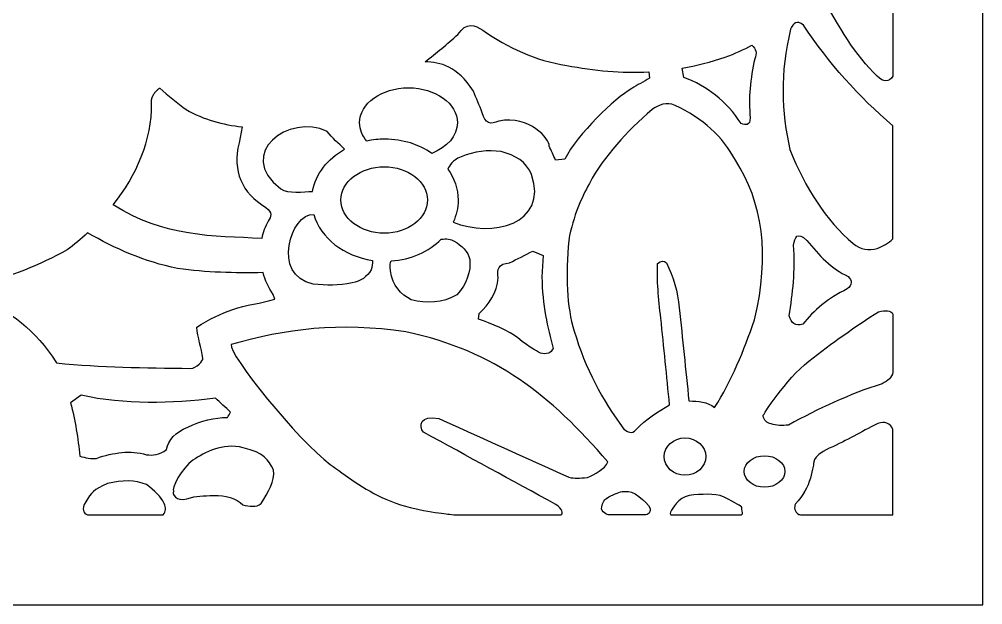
# Model space of a CAD drawing. Header units: centimetres. Extents: x 22.22 to 27.01, y 0.09 to 9.
# Drawn here: x 24.305 to 27.009, y 0.087 to 1.729 of the extents above; entities that cross this region are included whole.
import ezdxf

# ---------------------------------------------------------------- set-up
doc = ezdxf.new("R2010")
doc.units = ezdxf.units.CM
doc.header["$MEASUREMENT"] = 0
doc.layers.add('layer 1', color=7, linetype='Continuous')

msp = doc.modelspace()

# ---------------------------------------------------------------- linework, layer by layer
at = {"layer": 'layer 1', "color": 250}
for points, knots in [([(22.22329, 9.00077), (22.22329, 9.00077), (27.00868, 9.00077), (27.00868, 9.00077), (27.00868, 9.00077), (27.00868, 9.00077), (27.00868, 0.08669), (27.00868, 0.08669), (27.00868, 0.08669), (27.00868, 0.08669), (22.22329, 0.08669), (22.22329, 0.08669), (22.22329, 0.08669), (22.22329, 0.08669), (22.22329, 9.00077), (22.22329, 9.00077)], [0, 0, 0, 0, 0.2, 0.2, 0.2, 0.2, 0.4, 0.4, 0.4, 0.4, 0.6, 0.6, 0.6, 0.6, 1, 1, 1, 1]), ([(26.75676, 2.11844), (26.75162, 2.13219), (26.74131, 2.13509), (26.72865, 2.13308), (26.72865, 2.13308), (26.67454, 2.10375), (26.62723, 2.06217), (26.58809, 2.00579), (26.58809, 2.00579), (26.5553, 1.92431), (26.54743, 1.85711), (26.55661, 1.79964), (26.55661, 1.79964), (26.60239, 1.7091), (26.65215, 1.62734), (26.71291, 1.56985), (26.71291, 1.56985), (26.73053, 1.55182), (26.74516, 1.55183), (26.75676, 1.56985), (26.75676, 1.56985), (26.75676, 1.75272), (26.75676, 1.93558), (26.75676, 2.11844)], [0, 0, 0, 0, 0.1428571, 0.1428571, 0.1428571, 0.1428571, 0.2857143, 0.2857143, 0.2857143, 0.2857143, 0.4285714, 0.4285714, 0.4285714, 0.4285714, 0.5714286, 0.5714286, 0.5714286, 0.5714286, 0.7142857, 0.7142857, 0.7142857, 0.7142857, 1, 1, 1, 1]), ([(25.83612, 1.33688), (25.87124, 1.40767), (25.97583, 1.50734), (26.02364, 1.53493), (26.02364, 1.53493), (26.03937, 1.54544), (26.05737, 1.55369), (26.07312, 1.56421), (26.07312, 1.56421), (26.07312, 1.56421), (26.07175, 1.5817), (26.07175, 1.5817), (26.07175, 1.5817), (25.99541, 1.57768), (25.91869, 1.5845), (25.84163, 1.60007), (25.84163, 1.60007), (25.75282, 1.61221), (25.67693, 1.65072), (25.60548, 1.69845), (25.60548, 1.69845), (25.58323, 1.71378), (25.56059, 1.7227), (25.53535, 1.68675), (25.53535, 1.68675), (25.50599, 1.66003), (25.47552, 1.63443), (25.44365, 1.61023), (25.44365, 1.61023), (25.48803, 1.60824), (25.53262, 1.59985), (25.5795, 1.52817), (25.5795, 1.52817), (25.58774, 1.50789), (25.59598, 1.48762), (25.60423, 1.46734), (25.60423, 1.46734), (25.61115, 1.43579), (25.6284, 1.43317), (25.65033, 1.44368), (25.65033, 1.44368), (25.73867, 1.46148), (25.79336, 1.3923), (25.79201, 1.37384), (25.79201, 1.37384), (25.79801, 1.3607), (25.804, 1.34756), (25.81, 1.33441), (25.81, 1.33441), (25.81, 1.33441), (25.83612, 1.33688), (25.83612, 1.33688)], [0, 0, 0, 0, 0.0714286, 0.0714286, 0.0714286, 0.0714286, 0.1428571, 0.1428571, 0.1428571, 0.1428571, 0.2142857, 0.2142857, 0.2142857, 0.2142857, 0.2857143, 0.2857143, 0.2857143, 0.2857143, 0.3571429, 0.3571429, 0.3571429, 0.3571429, 0.4285714, 0.4285714, 0.4285714, 0.4285714, 0.5, 0.5, 0.5, 0.5, 0.5714286, 0.5714286, 0.5714286, 0.5714286, 0.6428571, 0.6428571, 0.6428571, 0.6428571, 0.7142857, 0.7142857, 0.7142857, 0.7142857, 0.7857143, 0.7857143, 0.7857143, 0.7857143, 0.8571429, 0.8571429, 0.8571429, 0.8571429, 1, 1, 1, 1]), ([(26.46971, 1.70164), (26.47682, 1.71884), (26.48655, 1.72878), (26.50569, 1.7129), (26.50569, 1.7129), (26.57739, 1.60582), (26.65978, 1.51296), (26.75676, 1.43083), (26.75676, 1.43083), (26.75676, 1.43083), (26.75676, 1.11325), (26.75676, 1.11325), (26.75676, 1.11325), (26.74361, 1.10172), (26.7291, 1.09247), (26.71258, 1.08658), (26.71258, 1.08658), (26.68858, 1.07908), (26.66608, 1.08359), (26.64512, 1.10011), (26.64512, 1.10011), (26.56836, 1.16564), (26.5112, 1.25614), (26.46745, 1.3637), (26.46745, 1.3637), (26.4446, 1.46847), (26.43861, 1.57886), (26.46971, 1.70164)], [0, 0, 0, 0, 0.125, 0.125, 0.125, 0.125, 0.25, 0.25, 0.25, 0.25, 0.375, 0.375, 0.375, 0.375, 0.5, 0.5, 0.5, 0.5, 0.625, 0.625, 0.625, 0.625, 0.75, 0.75, 0.75, 0.75, 1, 1, 1, 1]), ([(26.16497, 1.59222), (26.16497, 1.59222), (26.16981, 1.56647), (26.16981, 1.56647), (26.16981, 1.56647), (26.23482, 1.5419), (26.28954, 1.50056), (26.33061, 1.43693), (26.33061, 1.43693), (26.34374, 1.432), (26.35535, 1.43049), (26.35647, 1.45269), (26.35647, 1.45269), (26.35017, 1.50789), (26.3571, 1.5631), (26.36883, 1.61828), (26.36883, 1.61828), (26.37636, 1.63445), (26.3716, 1.6465), (26.36113, 1.65666), (26.36113, 1.65666), (26.33855, 1.64433), (26.31351, 1.63324), (26.28585, 1.6235), (26.28585, 1.6235), (26.24569, 1.60954), (26.20539, 1.59925), (26.16497, 1.59222)], [0, 0, 0, 0, 0.125, 0.125, 0.125, 0.125, 0.25, 0.25, 0.25, 0.25, 0.375, 0.375, 0.375, 0.375, 0.5, 0.5, 0.5, 0.5, 0.625, 0.625, 0.625, 0.625, 0.75, 0.75, 0.75, 0.75, 1, 1, 1, 1]), ([(24.56893, 1.20861), (24.71108, 1.11699), (24.8495, 1.12144), (24.98542, 1.11437), (24.98542, 1.11437), (24.98907, 1.13125), (24.99515, 1.14767), (25.0038, 1.16319), (25.0038, 1.16319), (25.01171, 1.17483), (25.01625, 1.18685), (24.99705, 1.20149), (24.99705, 1.20149), (24.92914, 1.24274), (24.90267, 1.30258), (24.92172, 1.38285), (24.92172, 1.38285), (24.92172, 1.38285), (24.93073, 1.42799), (24.93073, 1.42799), (24.93073, 1.42799), (24.8765, 1.43287), (24.82332, 1.4478), (24.77315, 1.47593), (24.77315, 1.47593), (24.74776, 1.4946), (24.72299, 1.51445), (24.69948, 1.53659), (24.69948, 1.53659), (24.69948, 1.53659), (24.69919, 1.53639), (24.69919, 1.53639), (24.69919, 1.53639), (24.69919, 1.53639), (24.69887, 1.53615), (24.69887, 1.53615), (24.69887, 1.53615), (24.69887, 1.53615), (24.69869, 1.53603), (24.69869, 1.53603), (24.69869, 1.53603), (24.69869, 1.53603), (24.69765, 1.53527), (24.69765, 1.53527), (24.69765, 1.53527), (24.69765, 1.53527), (24.69753, 1.53518), (24.69753, 1.53518), (24.69753, 1.53518), (24.69753, 1.53518), (24.69707, 1.53483), (24.69707, 1.53483), (24.69707, 1.53483), (24.69707, 1.53483), (24.6967, 1.53454), (24.6967, 1.53454), (24.6967, 1.53454), (24.6967, 1.53454), (24.69646, 1.53436), (24.69646, 1.53436), (24.69646, 1.53436), (24.69646, 1.53436), (24.69587, 1.5339), (24.69587, 1.5339), (24.69587, 1.5339), (24.69587, 1.5339), (24.69527, 1.53341), (24.69527, 1.53341), (24.69527, 1.53341), (24.69527, 1.53341), (24.69505, 1.53323), (24.69505, 1.53323), (24.69505, 1.53323), (24.69505, 1.53323), (24.69468, 1.53293), (24.69468, 1.53293), (24.69468, 1.53293), (24.69468, 1.53293), (24.69462, 1.53287), (24.69462, 1.53287), (24.69462, 1.53287), (24.69462, 1.53287), (24.69356, 1.53197), (24.69356, 1.53197), (24.69356, 1.53197), (24.69356, 1.53197), (24.6935, 1.53192), (24.6935, 1.53192), (24.6935, 1.53192), (24.6935, 1.53192), (24.69343, 1.53186), (24.69343, 1.53186), (24.69343, 1.53186), (24.69343, 1.53186), (24.69292, 1.5314), (24.69292, 1.5314), (24.69292, 1.5314), (24.69292, 1.5314), (24.69262, 1.53114), (24.69262, 1.53114), (24.69262, 1.53114), (24.69157, 1.53018), (24.69053, 1.52918), (24.68952, 1.52814), (24.68952, 1.52814), (24.68952, 1.52814), (24.68951, 1.52812), (24.68951, 1.52812), (24.68951, 1.52812), (24.68849, 1.52707), (24.68751, 1.52597), (24.68656, 1.52484), (24.68656, 1.52484), (24.68656, 1.52484), (24.68633, 1.52457), (24.68633, 1.52457), (24.68633, 1.52457), (24.68633, 1.52457), (24.68585, 1.52398), (24.68585, 1.52398), (24.68585, 1.52398), (24.68585, 1.52398), (24.68583, 1.52396), (24.68583, 1.52396), (24.68583, 1.52396), (24.68583, 1.52396), (24.68532, 1.52331), (24.68532, 1.52331), (24.68532, 1.52331), (24.68532, 1.52331), (24.68518, 1.52312), (24.68518, 1.52312), (24.68518, 1.52312), (24.68518, 1.52312), (24.6845, 1.52222), (24.6845, 1.52222), (24.6845, 1.52222), (24.6845, 1.52222), (24.68436, 1.52203), (24.68436, 1.52203), (24.68436, 1.52203), (24.68436, 1.52203), (24.68389, 1.52138), (24.68389, 1.52138), (24.68389, 1.52138), (24.68389, 1.52138), (24.68385, 1.52132), (24.68385, 1.52132), (24.68385, 1.52132), (24.68385, 1.52132), (24.68262, 1.51949), (24.68262, 1.51949), (24.68262, 1.51949), (24.68262, 1.51949), (24.68254, 1.51937), (24.68254, 1.51937), (24.68254, 1.51937), (24.68254, 1.51937), (24.68213, 1.51871), (24.68213, 1.51871), (24.68213, 1.51871), (24.68213, 1.51871), (24.68202, 1.51854), (24.68202, 1.51854), (24.68202, 1.51854), (24.68202, 1.51854), (24.6817, 1.518), (24.6817, 1.518), (24.6817, 1.518), (24.6817, 1.518), (24.68145, 1.51758), (24.68145, 1.51758), (24.68145, 1.51758), (24.68145, 1.51758), (24.6813, 1.51731), (24.6813, 1.51731), (24.6813, 1.51731), (24.6813, 1.51731), (24.68091, 1.5166), (24.68091, 1.5166), (24.68091, 1.5166), (24.68091, 1.5166), (24.6809, 1.51659), (24.6809, 1.51659), (24.6809, 1.51659), (24.6809, 1.51659), (24.68052, 1.51588), (24.68052, 1.51588), (24.68052, 1.51588), (24.68052, 1.51588), (24.68039, 1.51562), (24.68039, 1.51562), (24.68039, 1.51562), (24.68039, 1.51562), (24.67945, 1.5137), (24.67945, 1.5137), (24.67945, 1.5137), (24.67945, 1.5137), (24.67941, 1.5136), (24.67941, 1.5136), (24.67941, 1.5136), (24.67941, 1.5136), (24.67913, 1.51297), (24.67913, 1.51297), (24.67913, 1.51297), (24.67913, 1.51297), (24.67896, 1.51257), (24.67896, 1.51257), (24.67896, 1.51257), (24.67896, 1.51257), (24.67856, 1.51155), (24.67856, 1.51155), (24.67856, 1.51155), (24.67856, 1.51155), (24.67851, 1.51146), (24.67851, 1.51146), (24.67851, 1.51146), (24.67851, 1.51146), (24.67822, 1.51068), (24.67822, 1.51068), (24.67822, 1.51068), (24.67822, 1.51068), (24.67815, 1.51048), (24.67815, 1.51048), (24.67815, 1.51048), (24.67815, 1.51048), (24.67796, 1.50993), (24.67796, 1.50993), (24.67796, 1.50993), (24.67796, 1.50993), (24.67779, 1.50942), (24.67779, 1.50942), (24.67779, 1.50942), (24.67779, 1.50942), (24.6777, 1.50915), (24.6777, 1.50915), (24.6777, 1.50915), (24.6777, 1.50915), (24.67746, 1.50837), (24.67746, 1.50837), (24.67746, 1.50837), (24.67746, 1.50837), (24.67745, 1.50833), (24.67745, 1.50833), (24.67745, 1.50833), (24.67745, 1.50833), (24.67738, 1.50808), (24.67738, 1.50808), (24.67738, 1.50808), (24.67738, 1.50808), (24.67716, 1.50725), (24.67716, 1.50725), (24.67716, 1.50725), (24.67716, 1.50725), (24.67704, 1.5068), (24.67704, 1.5068), (24.67704, 1.5068), (24.67704, 1.5068), (24.67687, 1.50614), (24.67687, 1.50614), (24.67687, 1.50614), (24.67687, 1.50614), (24.67684, 1.50599), (24.67684, 1.50599), (24.67684, 1.50599), (24.67684, 1.50599), (24.67667, 1.50518), (24.67667, 1.50518), (24.67667, 1.50518), (24.67667, 1.50518), (24.67664, 1.50503), (24.67664, 1.50503), (24.67664, 1.50503), (24.67664, 1.50503), (24.67651, 1.50436), (24.67651, 1.50436), (24.67651, 1.50436), (24.67651, 1.50436), (24.67643, 1.5039), (24.67643, 1.5039), (24.67643, 1.5039), (24.67643, 1.5039), (24.67638, 1.50356), (24.67638, 1.50356), (24.67638, 1.50356), (24.67624, 1.50261), (24.67612, 1.50164), (24.67605, 1.50067), (24.67605, 1.50067), (24.67605, 1.50067), (24.67603, 1.50045), (24.67603, 1.50045), (24.67603, 1.50045), (24.67603, 1.50045), (24.67602, 1.50021), (24.67602, 1.50021), (24.67602, 1.50021), (24.67602, 1.50021), (24.67597, 1.49935), (24.67597, 1.49935), (24.67597, 1.49935), (24.67597, 1.49935), (24.67597, 1.49926), (24.67597, 1.49926), (24.67597, 1.49926), (24.67597, 1.49926), (24.67595, 1.4985), (24.67595, 1.4985), (24.67595, 1.4985), (24.67595, 1.4985), (24.67595, 1.49809), (24.67595, 1.49809), (24.67595, 1.49809), (24.67595, 1.49809), (24.67596, 1.49711), (24.67596, 1.49711), (24.67596, 1.49711), (24.67596, 1.49711), (24.67596, 1.49688), (24.67596, 1.49688), (24.67596, 1.49688), (24.67596, 1.49688), (24.67597, 1.49677), (24.67597, 1.49677), (24.67597, 1.49677), (24.67597, 1.49677), (24.67598, 1.49666), (24.67598, 1.49666), (24.67598, 1.49666), (24.67598, 1.49666), (24.67611, 1.49453), (24.67611, 1.49453), (24.67611, 1.49453), (24.67611, 1.49453), (24.67612, 1.49443), (24.67612, 1.49443), (24.67612, 1.49443), (24.67612, 1.49443), (24.67626, 1.49325), (24.67626, 1.49325), (24.67626, 1.49325), (24.67831, 1.391), (24.6334, 1.29134), (24.56893, 1.20861)], [0, 0, 0, 0, 0.0114943, 0.0114943, 0.0114943, 0.0114943, 0.0229885, 0.0229885, 0.0229885, 0.0229885, 0.0344828, 0.0344828, 0.0344828, 0.0344828, 0.045977, 0.045977, 0.045977, 0.045977, 0.0574713, 0.0574713, 0.0574713, 0.0574713, 0.0689655, 0.0689655, 0.0689655, 0.0689655, 0.0804598, 0.0804598, 0.0804598, 0.0804598, 0.091954, 0.091954, 0.091954, 0.091954, 0.1034483, 0.1034483, 0.1034483, 0.1034483, 0.1149425, 0.1149425, 0.1149425, 0.1149425, 0.1264368, 0.1264368, 0.1264368, 0.1264368, 0.137931, 0.137931, 0.137931, 0.137931, 0.1494253, 0.1494253, 0.1494253, 0.1494253, 0.1609195, 0.1609195, 0.1609195, 0.1609195, 0.1724138, 0.1724138, 0.1724138, 0.1724138, 0.183908, 0.183908, 0.183908, 0.183908, 0.1954023, 0.1954023, 0.1954023, 0.1954023, 0.2068966, 0.2068966, 0.2068966, 0.2068966, 0.2183908, 0.2183908, 0.2183908, 0.2183908, 0.2298851, 0.2298851, 0.2298851, 0.2298851, 0.2413793, 0.2413793, 0.2413793, 0.2413793, 0.2528736, 0.2528736, 0.2528736, 0.2528736, 0.2643678, 0.2643678, 0.2643678, 0.2643678, 0.2758621, 0.2758621, 0.2758621, 0.2758621, 0.2873563, 0.2873563, 0.2873563, 0.2873563, 0.2988506, 0.2988506, 0.2988506, 0.2988506, 0.3103448, 0.3103448, 0.3103448, 0.3103448, 0.3218391, 0.3218391, 0.3218391, 0.3218391, 0.3333333, 0.3333333, 0.3333333, 0.3333333, 0.3448276, 0.3448276, 0.3448276, 0.3448276, 0.3563218, 0.3563218, 0.3563218, 0.3563218, 0.3678161, 0.3678161, 0.3678161, 0.3678161, 0.3793103, 0.3793103, 0.3793103, 0.3793103, 0.3908046, 0.3908046, 0.3908046, 0.3908046, 0.4022989, 0.4022989, 0.4022989, 0.4022989, 0.4137931, 0.4137931, 0.4137931, 0.4137931, 0.4252874, 0.4252874, 0.4252874, 0.4252874, 0.4367816, 0.4367816, 0.4367816, 0.4367816, 0.4482759, 0.4482759, 0.4482759, 0.4482759, 0.4597701, 0.4597701, 0.4597701, 0.4597701, 0.4712644, 0.4712644, 0.4712644, 0.4712644, 0.4827586, 0.4827586, 0.4827586, 0.4827586, 0.4942529, 0.4942529, 0.4942529, 0.4942529, 0.5057471, 0.5057471, 0.5057471, 0.5057471, 0.5172414, 0.5172414, 0.5172414, 0.5172414, 0.5287356, 0.5287356, 0.5287356, 0.5287356, 0.5402299, 0.5402299, 0.5402299, 0.5402299, 0.5517241, 0.5517241, 0.5517241, 0.5517241, 0.5632184, 0.5632184, 0.5632184, 0.5632184, 0.5747126, 0.5747126, 0.5747126, 0.5747126, 0.5862069, 0.5862069, 0.5862069, 0.5862069, 0.5977011, 0.5977011, 0.5977011, 0.5977011, 0.6091954, 0.6091954, 0.6091954, 0.6091954, 0.6206897, 0.6206897, 0.6206897, 0.6206897, 0.6321839, 0.6321839, 0.6321839, 0.6321839, 0.6436782, 0.6436782, 0.6436782, 0.6436782, 0.6551724, 0.6551724, 0.6551724, 0.6551724, 0.6666667, 0.6666667, 0.6666667, 0.6666667, 0.6781609, 0.6781609, 0.6781609, 0.6781609, 0.6896552, 0.6896552, 0.6896552, 0.6896552, 0.7011494, 0.7011494, 0.7011494, 0.7011494, 0.7126437, 0.7126437, 0.7126437, 0.7126437, 0.7241379, 0.7241379, 0.7241379, 0.7241379, 0.7356322, 0.7356322, 0.7356322, 0.7356322, 0.7471264, 0.7471264, 0.7471264, 0.7471264, 0.7586207, 0.7586207, 0.7586207, 0.7586207, 0.7701149, 0.7701149, 0.7701149, 0.7701149, 0.7816092, 0.7816092, 0.7816092, 0.7816092, 0.7931034, 0.7931034, 0.7931034, 0.7931034, 0.8045977, 0.8045977, 0.8045977, 0.8045977, 0.816092, 0.816092, 0.816092, 0.816092, 0.8275862, 0.8275862, 0.8275862, 0.8275862, 0.8390805, 0.8390805, 0.8390805, 0.8390805, 0.8505747, 0.8505747, 0.8505747, 0.8505747, 0.862069, 0.862069, 0.862069, 0.862069, 0.8735632, 0.8735632, 0.8735632, 0.8735632, 0.8850575, 0.8850575, 0.8850575, 0.8850575, 0.8965517, 0.8965517, 0.8965517, 0.8965517, 0.908046, 0.908046, 0.908046, 0.908046, 0.9195402, 0.9195402, 0.9195402, 0.9195402, 0.9310345, 0.9310345, 0.9310345, 0.9310345, 0.9425287, 0.9425287, 0.9425287, 0.9425287, 0.954023, 0.954023, 0.954023, 0.954023, 0.9655172, 0.9655172, 0.9655172, 0.9655172, 0.9770115, 0.9770115, 0.9770115, 0.9770115, 1, 1, 1, 1]), ([(25.46288, 1.35306), (25.50554, 1.36968), (25.53452, 1.40203), (25.53452, 1.43918), (25.53452, 1.43918), (25.53452, 1.49329), (25.47309, 1.53718), (25.39734, 1.53718), (25.39734, 1.53718), (25.3216, 1.53718), (25.26016, 1.49329), (25.26016, 1.43918), (25.26016, 1.43918), (25.26016, 1.42031), (25.26766, 1.40265), (25.2806, 1.3877), (25.2806, 1.3877), (25.2968, 1.39113), (25.31375, 1.39299), (25.33123, 1.39299), (25.33123, 1.39299), (25.38134, 1.39299), (25.42724, 1.37797), (25.46288, 1.35306)], [0, 0, 0, 0, 0.1428571, 0.1428571, 0.1428571, 0.1428571, 0.2857143, 0.2857143, 0.2857143, 0.2857143, 0.4285714, 0.4285714, 0.4285714, 0.4285714, 0.5714286, 0.5714286, 0.5714286, 0.5714286, 0.7142857, 0.7142857, 0.7142857, 0.7142857, 1, 1, 1, 1]), ([(25.90525, 1.26907), (25.94588, 1.34708), (26.00997, 1.41335), (26.08066, 1.47635), (26.08066, 1.47635), (26.10014, 1.48915), (26.12037, 1.49892), (26.14587, 1.48762), (26.14587, 1.48762), (26.22307, 1.45157), (26.27929, 1.4005), (26.31453, 1.33441), (26.31453, 1.33441), (26.39062, 1.21697), (26.41235, 1.0696), (26.36851, 0.88607), (26.36851, 0.88607), (26.3378, 0.7997), (26.30482, 0.71483), (26.25606, 0.64051), (26.25606, 0.64051), (26.23583, 0.65598), (26.21034, 0.6582), (26.1841, 0.65853), (26.1841, 0.65853), (26.1751, 0.74565), (26.16611, 0.83276), (26.15712, 0.91987), (26.15712, 0.91987), (26.15307, 0.96513), (26.14015, 1.00681), (26.12113, 1.04604), (26.12113, 1.04604), (26.11437, 1.0528), (26.10613, 1.05205), (26.09639, 1.04379), (26.09639, 1.04379), (26.09431, 0.99779), (26.09844, 0.9456), (26.10539, 0.89058), (26.10539, 0.89058), (26.11364, 0.80947), (26.12188, 0.72837), (26.13013, 0.64726), (26.13013, 0.64726), (26.09684, 0.62878), (26.06444, 0.60795), (26.03568, 0.57742), (26.03568, 0.57742), (26.02347, 0.565), (26.01261, 0.57102), (26.00194, 0.57968), (26.00194, 0.57968), (25.9414, 0.66004), (25.89306, 0.75017), (25.86251, 0.85453), (25.86251, 0.85453), (25.84041, 0.9225), (25.83892, 1.01111), (25.84678, 1.10912), (25.84678, 1.10912), (25.86065, 1.18129), (25.88239, 1.22707), (25.90525, 1.26907)], [0, 0, 0, 0, 0.0588235, 0.0588235, 0.0588235, 0.0588235, 0.1176471, 0.1176471, 0.1176471, 0.1176471, 0.1764706, 0.1764706, 0.1764706, 0.1764706, 0.2352941, 0.2352941, 0.2352941, 0.2352941, 0.2941176, 0.2941176, 0.2941176, 0.2941176, 0.3529412, 0.3529412, 0.3529412, 0.3529412, 0.4117647, 0.4117647, 0.4117647, 0.4117647, 0.4705882, 0.4705882, 0.4705882, 0.4705882, 0.5294118, 0.5294118, 0.5294118, 0.5294118, 0.5882353, 0.5882353, 0.5882353, 0.5882353, 0.6470588, 0.6470588, 0.6470588, 0.6470588, 0.7058824, 0.7058824, 0.7058824, 0.7058824, 0.7647059, 0.7647059, 0.7647059, 0.7647059, 0.8235294, 0.8235294, 0.8235294, 0.8235294, 0.8823529, 0.8823529, 0.8823529, 0.8823529, 1, 1, 1, 1]), ([(25.1282, 1.24658), (25.10296, 1.245), (25.05792, 1.23945), (25.03905, 1.25387), (25.03905, 1.25387), (24.90881, 1.35341), (25.06234, 1.46526), (25.16908, 1.41496), (25.16908, 1.41496), (25.18333, 1.39492), (25.20197, 1.38186), (25.2179, 1.3645), (25.2179, 1.3645), (25.17037, 1.33816), (25.13676, 1.29577), (25.1282, 1.24658)], [0, 0, 0, 0, 0.2, 0.2, 0.2, 0.2, 0.4, 0.4, 0.4, 0.4, 0.6, 0.6, 0.6, 0.6, 1, 1, 1, 1]), ([(25.50773, 1.30907), (25.51287, 1.31969), (25.51949, 1.33352), (25.54464, 1.34343), (25.54464, 1.34343), (25.58284, 1.35848), (25.62036, 1.36402), (25.65708, 1.35806), (25.65708, 1.35806), (25.69671, 1.34783), (25.72838, 1.32961), (25.74254, 1.29386), (25.74254, 1.29386), (25.79091, 1.15307), (25.62924, 1.11551), (25.52286, 1.1605), (25.52286, 1.1605), (25.53161, 1.17953), (25.53644, 1.20016), (25.53644, 1.22176), (25.53644, 1.22176), (25.53644, 1.25366), (25.52594, 1.2835), (25.50773, 1.30907)], [0, 0, 0, 0, 0.1428571, 0.1428571, 0.1428571, 0.1428571, 0.2857143, 0.2857143, 0.2857143, 0.2857143, 0.4285714, 0.4285714, 0.4285714, 0.4285714, 0.5714286, 0.5714286, 0.5714286, 0.5714286, 0.7142857, 0.7142857, 0.7142857, 0.7142857, 1, 1, 1, 1]), ([(25.32914, 1.1292), (25.39619, 1.1292), (25.45061, 1.17091), (25.45061, 1.22235), (25.45061, 1.22235), (25.45061, 1.27378), (25.39619, 1.31552), (25.32914, 1.31552), (25.32914, 1.31552), (25.26204, 1.31552), (25.20762, 1.27378), (25.20762, 1.22235), (25.20762, 1.22235), (25.20762, 1.17091), (25.26204, 1.1292), (25.32914, 1.1292)], [0, 0, 0, 0, 0.2, 0.2, 0.2, 0.2, 0.4, 0.4, 0.4, 0.4, 0.6, 0.6, 0.6, 0.6, 1, 1, 1, 1]), ([(25.13172, 1.18165), (25.06707, 1.1865), (25.01113, 1.01026), (25.12977, 0.98661), (25.12977, 0.98661), (25.16807, 0.98191), (25.19955, 0.98239), (25.23937, 0.98971), (25.23937, 0.98971), (25.26317, 0.9944), (25.28097, 1.00662), (25.29278, 1.02632), (25.29278, 1.02632), (25.29523, 1.03541), (25.29686, 1.04436), (25.29673, 1.05298), (25.29673, 1.05298), (25.21563, 1.06444), (25.15073, 1.11558), (25.13172, 1.18165)], [0, 0, 0, 0, 0.1666667, 0.1666667, 0.1666667, 0.1666667, 0.3333333, 0.3333333, 0.3333333, 0.3333333, 0.5, 0.5, 0.5, 0.5, 0.6666667, 0.6666667, 0.6666667, 0.6666667, 1, 1, 1, 1]), ([(24.49691, 1.13018), (24.57391, 1.08567), (24.65603, 1.04916), (24.74934, 1.03026), (24.74934, 1.03026), (24.83081, 1.01854), (24.91026, 1.01689), (24.98908, 1.01856), (24.98908, 1.01856), (24.99517, 0.99705), (25.0047, 0.97621), (25.01729, 0.95704), (25.01729, 0.95704), (25.01729, 0.95704), (25.02237, 0.94412), (25.02237, 0.94412), (25.02237, 0.94412), (24.98444, 0.93251), (24.94054, 0.92833), (24.90401, 0.91496), (24.90401, 0.91496), (24.87056, 0.90271), (24.83991, 0.8893), (24.80309, 0.8658), (24.80309, 0.8658), (24.80567, 0.83619), (24.81645, 0.80754), (24.82039, 0.7781), (24.82039, 0.7781), (24.82124, 0.77173), (24.80228, 0.74977), (24.78528, 0.74997), (24.78528, 0.74997), (24.65367, 0.75154), (24.53774, 0.75273), (24.40919, 0.76507), (24.40919, 0.76507), (24.40919, 0.76507), (24.4077, 0.76825), (24.4077, 0.76825), (24.4077, 0.76825), (24.35348, 0.85541), (24.27659, 0.91158), (24.18939, 0.95366), (24.18939, 0.95366), (24.17658, 0.96419), (24.1683, 0.97471), (24.19163, 0.98521), (24.19163, 0.98521), (24.28083, 1.00569), (24.36179, 1.0406), (24.439, 1.08208), (24.439, 1.08208), (24.45867, 1.09657), (24.47811, 1.1127), (24.49691, 1.13018)], [0, 0, 0, 0, 0.0666667, 0.0666667, 0.0666667, 0.0666667, 0.1333333, 0.1333333, 0.1333333, 0.1333333, 0.2, 0.2, 0.2, 0.2, 0.2666667, 0.2666667, 0.2666667, 0.2666667, 0.3333333, 0.3333333, 0.3333333, 0.3333333, 0.4, 0.4, 0.4, 0.4, 0.4666667, 0.4666667, 0.4666667, 0.4666667, 0.5333333, 0.5333333, 0.5333333, 0.5333333, 0.6, 0.6, 0.6, 0.6, 0.6666667, 0.6666667, 0.6666667, 0.6666667, 0.7333333, 0.7333333, 0.7333333, 0.7333333, 0.8, 0.8, 0.8, 0.8, 0.8666667, 0.8666667, 0.8666667, 0.8666667, 1, 1, 1, 1]), ([(25.34846, 1.05117), (25.34606, 1.0465), (25.34478, 1.03845), (25.34675, 1.02351), (25.34675, 1.02351), (25.35236, 0.98085), (25.37558, 0.95804), (25.40522, 0.9424), (25.40522, 0.9424), (25.44864, 0.93073), (25.49145, 0.93307), (25.53339, 0.95592), (25.53339, 0.95592), (25.5621, 0.98896), (25.57212, 1.02201), (25.56938, 1.05505), (25.56938, 1.05505), (25.56403, 1.07822), (25.54735, 1.09418), (25.52553, 1.10686), (25.52553, 1.10686), (25.5161, 1.11248), (25.5039, 1.11427), (25.48897, 1.11226), (25.48897, 1.11226), (25.45477, 1.078), (25.40486, 1.05508), (25.34846, 1.05117)], [0, 0, 0, 0, 0.125, 0.125, 0.125, 0.125, 0.25, 0.25, 0.25, 0.25, 0.375, 0.375, 0.375, 0.375, 0.5, 0.5, 0.5, 0.5, 0.625, 0.625, 0.625, 0.625, 0.75, 0.75, 0.75, 0.75, 1, 1, 1, 1]), ([(26.47791, 1.0956), (26.48294, 1.02403), (26.47554, 0.95991), (26.46554, 0.89734), (26.46554, 0.89734), (26.4708, 0.87594), (26.48352, 0.86807), (26.50377, 0.87369), (26.50377, 0.87369), (26.5345, 0.91218), (26.57385, 0.94636), (26.62857, 0.97282), (26.62857, 0.97282), (26.6428, 0.98446), (26.64355, 0.9961), (26.63083, 1.00773), (26.63083, 1.00773), (26.58508, 1.02904), (26.54873, 1.06678), (26.51501, 1.10912), (26.51501, 1.10912), (26.4876, 1.13475), (26.48124, 1.11818), (26.47791, 1.0956)], [0, 0, 0, 0, 0.1428571, 0.1428571, 0.1428571, 0.1428571, 0.2857143, 0.2857143, 0.2857143, 0.2857143, 0.4285714, 0.4285714, 0.4285714, 0.4285714, 0.5714286, 0.5714286, 0.5714286, 0.5714286, 0.7142857, 0.7142857, 0.7142857, 0.7142857, 1, 1, 1, 1]), ([(25.59378, 0.88771), (25.6276, 0.87632), (25.68181, 0.85423), (25.7043, 0.83539), (25.7043, 0.83539), (25.73758, 0.8075), (25.76727, 0.79258), (25.76727, 0.79258), (25.76727, 0.79258), (25.78526, 0.78807), (25.79725, 0.79259), (25.80325, 0.8061), (25.80325, 0.8061), (25.78712, 0.86503), (25.77284, 0.92656), (25.77177, 1.00661), (25.77177, 1.00661), (25.77177, 1.00661), (25.7756, 1.06623), (25.7756, 1.06623), (25.7756, 1.06623), (25.7756, 1.06623), (25.74591, 1.0787), (25.74591, 1.0787), (25.74591, 1.0787), (25.72417, 1.06781), (25.70243, 1.05693), (25.68069, 1.04604), (25.68069, 1.04604), (25.64994, 1.044), (25.64395, 1.02748), (25.64921, 1.00436), (25.64921, 1.00436), (25.64472, 0.96082), (25.62373, 0.92964), (25.59524, 0.9041), (25.59524, 0.9041), (25.59524, 0.9041), (25.59378, 0.88771), (25.59378, 0.88771)], [0, 0, 0, 0, 0.0909091, 0.0909091, 0.0909091, 0.0909091, 0.1818182, 0.1818182, 0.1818182, 0.1818182, 0.2727273, 0.2727273, 0.2727273, 0.2727273, 0.3636364, 0.3636364, 0.3636364, 0.3636364, 0.4545455, 0.4545455, 0.4545455, 0.4545455, 0.5454545, 0.5454545, 0.5454545, 0.5454545, 0.6363636, 0.6363636, 0.6363636, 0.6363636, 0.7272727, 0.7272727, 0.7272727, 0.7272727, 0.8181818, 0.8181818, 0.8181818, 0.8181818, 1, 1, 1, 1]), ([(26.39245, 0.61685), (26.39501, 0.60442), (26.40184, 0.59626), (26.41494, 0.59432), (26.41494, 0.59432), (26.42905, 0.58824), (26.44612, 0.58947), (26.46329, 0.59094), (26.46329, 0.59094), (26.54764, 0.63698), (26.63451, 0.67745), (26.7264, 0.70697), (26.7264, 0.70697), (26.74325, 0.71411), (26.75336, 0.72465), (26.75676, 0.73855), (26.75676, 0.73855), (26.75676, 0.73855), (26.75676, 0.89941), (26.75676, 0.89941), (26.75676, 0.89941), (26.75676, 0.89941), (26.75676, 0.90185), (26.75676, 0.90185), (26.75676, 0.90185), (26.75127, 0.9139), (26.73525, 0.91305), (26.71628, 0.9086), (26.71628, 0.9086), (26.65106, 0.86816), (26.58584, 0.82099), (26.52063, 0.77005), (26.52063, 0.77005), (26.45543, 0.71912), (26.39132, 0.61798), (26.39245, 0.61685)], [0, 0, 0, 0, 0.1, 0.1, 0.1, 0.1, 0.2, 0.2, 0.2, 0.2, 0.3, 0.3, 0.3, 0.3, 0.4, 0.4, 0.4, 0.4, 0.5, 0.5, 0.5, 0.5, 0.6, 0.6, 0.6, 0.6, 0.7, 0.7, 0.7, 0.7, 0.8, 0.8, 0.8, 0.8, 1, 1, 1, 1]), ([(24.89977, 0.81653), (25.05043, 0.86084), (25.20359, 0.88007), (25.39026, 0.85228), (25.39026, 0.85228), (25.6436, 0.79753), (25.79389, 0.67586), (25.95697, 0.4873), (25.95697, 0.4873), (25.94801, 0.4668), (25.91936, 0.45255), (25.8999, 0.44337), (25.8999, 0.44337), (25.87498, 0.44203), (25.86514, 0.44017), (25.84678, 0.4445), (25.84678, 0.4445), (25.72534, 0.49932), (25.6039, 0.55415), (25.48247, 0.60896), (25.48247, 0.60896), (25.43036, 0.61939), (25.42439, 0.58834), (25.43973, 0.57066), (25.43973, 0.57066), (25.56342, 0.50308), (25.6871, 0.43549), (25.8108, 0.3679), (25.8108, 0.3679), (25.82995, 0.35392), (25.8329, 0.34463), (25.82453, 0.33861), (25.82453, 0.33861), (25.82453, 0.33861), (25.53127, 0.33861), (25.53127, 0.33861), (25.53127, 0.33861), (25.52164, 0.33946), (25.51367, 0.34029), (25.50776, 0.34111), (25.50776, 0.34111), (25.48502, 0.34426), (25.40702, 0.35059), (25.3337, 0.38275), (25.3337, 0.38275), (25.27296, 0.40939), (25.21783, 0.4514), (25.17775, 0.48055), (25.17775, 0.48055), (25.08927, 0.54491), (24.88964, 0.79288), (24.89977, 0.81653)], [0, 0, 0, 0, 0.0714286, 0.0714286, 0.0714286, 0.0714286, 0.1428571, 0.1428571, 0.1428571, 0.1428571, 0.2142857, 0.2142857, 0.2142857, 0.2142857, 0.2857143, 0.2857143, 0.2857143, 0.2857143, 0.3571429, 0.3571429, 0.3571429, 0.3571429, 0.4285714, 0.4285714, 0.4285714, 0.4285714, 0.5, 0.5, 0.5, 0.5, 0.5714286, 0.5714286, 0.5714286, 0.5714286, 0.6428571, 0.6428571, 0.6428571, 0.6428571, 0.7142857, 0.7142857, 0.7142857, 0.7142857, 0.7857143, 0.7857143, 0.7857143, 0.7857143, 0.8571429, 0.8571429, 0.8571429, 0.8571429, 1, 1, 1, 1]), ([(24.44908, 0.65323), (24.44908, 0.65323), (24.4787, 0.6743), (24.4787, 0.6743), (24.4787, 0.6743), (24.6014, 0.64816), (24.73141, 0.65035), (24.85537, 0.66641), (24.85537, 0.66641), (24.86961, 0.65327), (24.88386, 0.64013), (24.89811, 0.62698), (24.89811, 0.62698), (24.8951, 0.62211), (24.8921, 0.61723), (24.88911, 0.61235), (24.88911, 0.61235), (24.8534, 0.61179), (24.81647, 0.60391), (24.77779, 0.58531), (24.77779, 0.58531), (24.74292, 0.57028), (24.72305, 0.54926), (24.7182, 0.52223), (24.7182, 0.52223), (24.69756, 0.50603), (24.67958, 0.50568), (24.66198, 0.50758), (24.66198, 0.50758), (24.61681, 0.52111), (24.56958, 0.51397), (24.52143, 0.49744), (24.52143, 0.49744), (24.50675, 0.49563), (24.49109, 0.4986), (24.47501, 0.50388), (24.47501, 0.50388), (24.46984, 0.55336), (24.46231, 0.60301), (24.44908, 0.65323)], [0, 0, 0, 0, 0.0909091, 0.0909091, 0.0909091, 0.0909091, 0.1818182, 0.1818182, 0.1818182, 0.1818182, 0.2727273, 0.2727273, 0.2727273, 0.2727273, 0.3636364, 0.3636364, 0.3636364, 0.3636364, 0.4545455, 0.4545455, 0.4545455, 0.4545455, 0.5454545, 0.5454545, 0.5454545, 0.5454545, 0.6363636, 0.6363636, 0.6363636, 0.6363636, 0.7272727, 0.7272727, 0.7272727, 0.7272727, 0.8181818, 0.8181818, 0.8181818, 0.8181818, 1, 1, 1, 1]), ([(26.533, 0.47491), (26.53638, 0.4828), (26.52444, 0.50136), (26.57798, 0.5256), (26.57798, 0.5256), (26.63152, 0.54984), (26.66347, 0.56969), (26.71403, 0.59545), (26.71403, 0.59545), (26.73427, 0.60183), (26.74851, 0.5962), (26.75676, 0.57855), (26.75676, 0.57855), (26.75676, 0.57855), (26.75676, 0.33861), (26.75676, 0.33861), (26.75676, 0.33861), (26.75676, 0.33861), (26.49721, 0.33861), (26.49721, 0.33861), (26.49721, 0.33861), (26.49544, 0.33922), (26.49406, 0.33978), (26.49308, 0.3403), (26.49308, 0.3403), (26.48053, 0.34697), (26.47811, 0.36049), (26.48353, 0.37015), (26.48353, 0.37015), (26.50459, 0.3926), (26.51761, 0.41682), (26.52513, 0.44225), (26.52513, 0.44225), (26.52776, 0.45314), (26.53038, 0.46402), (26.533, 0.47491)], [0, 0, 0, 0, 0.1, 0.1, 0.1, 0.1, 0.2, 0.2, 0.2, 0.2, 0.3, 0.3, 0.3, 0.3, 0.4, 0.4, 0.4, 0.4, 0.5, 0.5, 0.5, 0.5, 0.6, 0.6, 0.6, 0.6, 0.7, 0.7, 0.7, 0.7, 0.8, 0.8, 0.8, 0.8, 1, 1, 1, 1]), ([(24.73844, 0.40563), (24.73072, 0.40914), (24.76004, 0.471), (24.79241, 0.49237), (24.79241, 0.49237), (24.82479, 0.51375), (24.87507, 0.54157), (24.93353, 0.52729), (24.93353, 0.52729), (24.99198, 0.51301), (25.0036, 0.49405), (25.01842, 0.46477), (25.01842, 0.46477), (25.02269, 0.43341), (25.0035, 0.40207), (24.98356, 0.37071), (24.98356, 0.37071), (24.96932, 0.35923), (24.95113, 0.36226), (24.9324, 0.36734), (24.9324, 0.36734), (24.91309, 0.38607), (24.88362, 0.39494), (24.85144, 0.39325), (24.85144, 0.39325), (24.81926, 0.39156), (24.80423, 0.39306), (24.77498, 0.38424), (24.77498, 0.38424), (24.74573, 0.37542), (24.73169, 0.39738), (24.73844, 0.40563)], [0, 0, 0, 0, 0.1111111, 0.1111111, 0.1111111, 0.1111111, 0.2222222, 0.2222222, 0.2222222, 0.2222222, 0.3333333, 0.3333333, 0.3333333, 0.3333333, 0.4444444, 0.4444444, 0.4444444, 0.4444444, 0.5555556, 0.5555556, 0.5555556, 0.5555556, 0.6666667, 0.6666667, 0.6666667, 0.6666667, 0.7777778, 0.7777778, 0.7777778, 0.7777778, 1, 1, 1, 1]), ([(26.17319, 0.45013), (26.20547, 0.45013), (26.23166, 0.47358), (26.23166, 0.50251), (26.23166, 0.50251), (26.23166, 0.53144), (26.20547, 0.55489), (26.17319, 0.55489), (26.17319, 0.55489), (26.1409, 0.55489), (26.11472, 0.53144), (26.11472, 0.50251), (26.11472, 0.50251), (26.11472, 0.47358), (26.1409, 0.45013), (26.17319, 0.45013)], [0, 0, 0, 0, 0.2, 0.2, 0.2, 0.2, 0.4, 0.4, 0.4, 0.4, 0.6, 0.6, 0.6, 0.6, 1, 1, 1, 1]), ([(26.39639, 0.41633), (26.42805, 0.41633), (26.45373, 0.43613), (26.45373, 0.46055), (26.45373, 0.46055), (26.45373, 0.48497), (26.42805, 0.50476), (26.39639, 0.50476), (26.39639, 0.50476), (26.36472, 0.50476), (26.33904, 0.48497), (26.33904, 0.46055), (26.33904, 0.46055), (26.33904, 0.43613), (26.36472, 0.41633), (26.39639, 0.41633)], [0, 0, 0, 0, 0.2, 0.2, 0.2, 0.2, 0.4, 0.4, 0.4, 0.4, 0.6, 0.6, 0.6, 0.6, 1, 1, 1, 1]), ([(24.49638, 0.33861), (24.48596, 0.34448), (24.47782, 0.35402), (24.49163, 0.37522), (24.49163, 0.37522), (24.509, 0.40187), (24.51062, 0.40914), (24.55291, 0.42647), (24.55291, 0.42647), (24.59376, 0.43755), (24.63012, 0.4366), (24.66198, 0.42366), (24.66198, 0.42366), (24.68549, 0.40741), (24.70292, 0.38995), (24.71145, 0.37071), (24.71145, 0.37071), (24.71726, 0.35926), (24.71632, 0.34856), (24.70864, 0.33861), (24.70864, 0.33861), (24.70864, 0.33861), (24.49638, 0.33861), (24.49638, 0.33861)], [0, 0, 0, 0, 0.1428571, 0.1428571, 0.1428571, 0.1428571, 0.2857143, 0.2857143, 0.2857143, 0.2857143, 0.4285714, 0.4285714, 0.4285714, 0.4285714, 0.5714286, 0.5714286, 0.5714286, 0.5714286, 0.7142857, 0.7142857, 0.7142857, 0.7142857, 1, 1, 1, 1]), ([(26.03596, 0.33861), (26.03596, 0.33861), (26.06131, 0.33917), (26.06131, 0.33917), (26.06131, 0.33917), (26.06131, 0.33917), (26.07255, 0.33805), (26.07592, 0.35101), (26.07592, 0.35101), (26.0793, 0.36396), (26.03432, 0.40395), (26.01465, 0.40451), (26.01465, 0.40451), (25.99497, 0.40507), (25.98879, 0.40338), (25.97136, 0.39493), (25.97136, 0.39493), (25.95393, 0.38649), (25.9455, 0.38198), (25.94156, 0.36959), (25.94156, 0.36959), (25.93762, 0.3572), (25.93762, 0.35213), (25.94381, 0.34706), (25.94381, 0.34706), (25.94819, 0.34347), (25.9545, 0.34047), (25.95764, 0.33861), (25.95764, 0.33861), (25.95764, 0.33861), (26.03596, 0.33861), (26.03596, 0.33861)], [0, 0, 0, 0, 0.1111111, 0.1111111, 0.1111111, 0.1111111, 0.2222222, 0.2222222, 0.2222222, 0.2222222, 0.3333333, 0.3333333, 0.3333333, 0.3333333, 0.4444444, 0.4444444, 0.4444444, 0.4444444, 0.5555556, 0.5555556, 0.5555556, 0.5555556, 0.6666667, 0.6666667, 0.6666667, 0.6666667, 0.7777778, 0.7777778, 0.7777778, 0.7777778, 1, 1, 1, 1]), ([(26.13391, 0.33861), (26.13108, 0.34066), (26.12999, 0.34367), (26.13495, 0.35157), (26.13495, 0.35157), (26.14451, 0.36677), (26.16082, 0.39324), (26.19792, 0.39493), (26.19792, 0.39493), (26.23503, 0.39663), (26.26369, 0.40113), (26.29406, 0.3831), (26.29406, 0.3831), (26.32442, 0.36508), (26.33342, 0.36508), (26.33285, 0.35494), (26.33285, 0.35494), (26.33241, 0.34695), (26.33823, 0.34317), (26.3322, 0.33861), (26.3322, 0.33861), (26.3322, 0.33861), (26.13391, 0.33861), (26.13391, 0.33861)], [0, 0, 0, 0, 0.1428571, 0.1428571, 0.1428571, 0.1428571, 0.2857143, 0.2857143, 0.2857143, 0.2857143, 0.4285714, 0.4285714, 0.4285714, 0.4285714, 0.5714286, 0.5714286, 0.5714286, 0.5714286, 0.7142857, 0.7142857, 0.7142857, 0.7142857, 1, 1, 1, 1])]:
    msp.add_open_spline(points, degree=3, knots=knots, dxfattribs=at)

doc.saveas('drawing.dxf')
